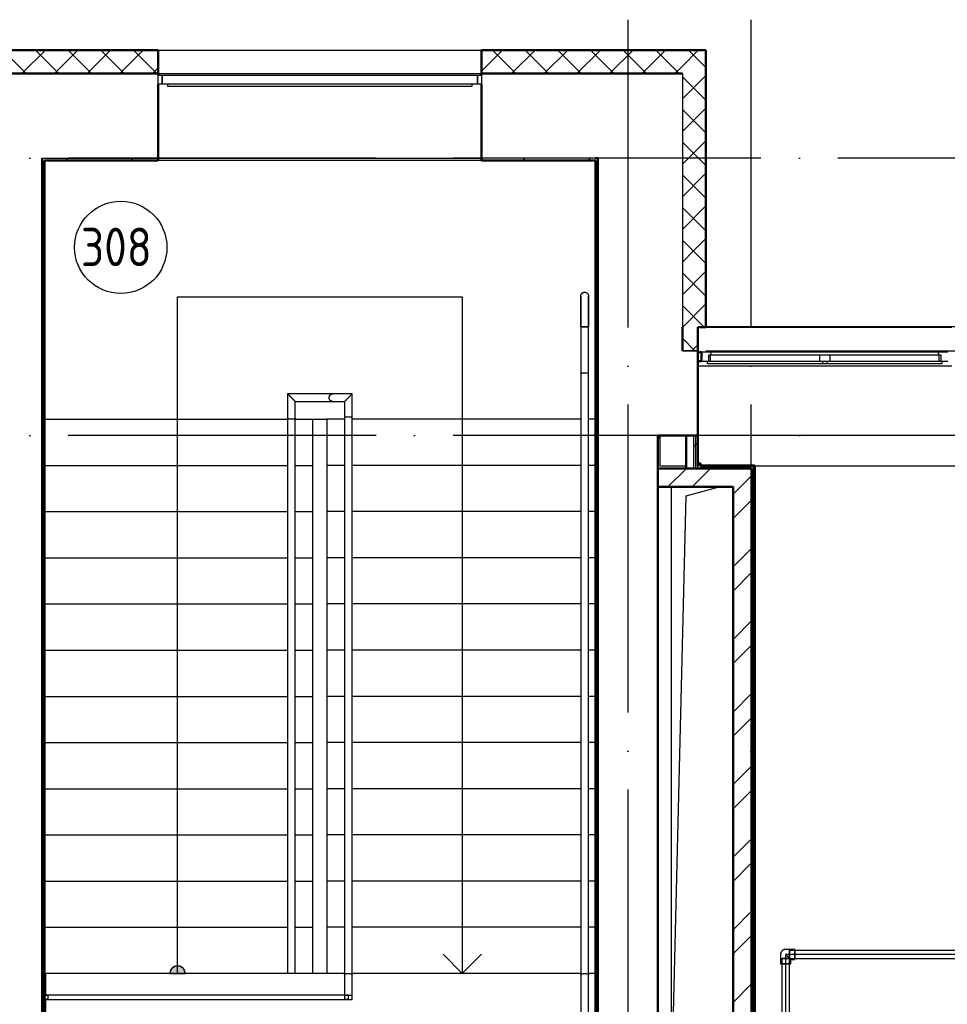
# Model space of a CAD drawing. Header units: millimetres. Extents: x -88595 to 880822, y -1054509 to -148035.
# Drawn here: x 404313 to 410340, y -271747 to -265352 of the extents above; entities that cross this region are included whole.
import ezdxf

# ---------------------------------------------------------------- set-up
doc = ezdxf.new("R2010")
doc.units = ezdxf.units.MM
doc.linetypes.add('$7$ADSK_Осевая', pattern=[14, 10, -2, 0, -2])
doc.linetypes.add('ADSK_Линия сетки', pattern=[25, 20, -2.5, 0, -2.5])
for name, color, linetype, lineweight in [('_ Окна', 7, 'Continuous', 30), ('Лестницы', 7, 'Continuous', 9), ('Марки помещений', 7, 'Continuous', 20), ('Оборудование', 7, 'Continuous', 18), ('Ограждение', 7, 'Continuous', 9), ('Окна', 7, 'Continuous', 9), ('Оси', 7, 'Continuous', 9), ('Перекрытие', 7, 'Continuous', 18), ('Стены внутренние', 7, 'Continuous', 18), ('Стены наружные', 7, 'Continuous', 18), ('Стены штриховка', 7, 'Continuous', 9), ('Стрелки вверх', 7, 'Continuous', 18), ('Трубопровод', 7, 'Continuous', 18), ('Трубопроводы', 7, 'Continuous', 18)]:
    doc.layers.add(name, color=color, linetype=linetype, lineweight=lineweight)
doc.styles.add('GOST Common_2', font='GOST_Common.ttf', dxfattribs={"width": 0.9, "height": 350})

# ---------------------------------------------------------------- blocks, each defined once
blk = doc.blocks.new('$0$ADSK_Полипропилен_Отвод - Универсальный-3259720-В_Координация_3 этаж ОВ3')
at = {"layer": 'Трубопроводы', "color": 24, "true_color": 0xa52900}
for p, q in [((-33, 33), (-60.5, 33)), ((-60.5, 33), (-60.5, -33)), ((-60.5, 33), (-60.5, -33)), ((-25.5, 25), (-60.5, 25)), ((-60.5, 0), (-60.5, 25)), ((-33, 60.5), (-33, 33)), ((33, 60.5), (-33, 60.5)), ((33, 60.5), (-33, 60.5)), ((-25.5, 25), (-25.5, 0)), ((-25.5, 0), (-25.5, -25)), ((-25, 60.5), (-25, 25.5)), ((-25, 60.5), (0, 60.5)), ((0, 25.5), (-25, 25.5)), ((0, 60.5), (25, 60.5)), ((25, 25.5), (0, 25.5)), ((25, 25.5), (25, 60.5)), ((33, 0), (33, 60.5)), ((-60.5, -25), (-60.5, 0)), ((-60.5, -25), (-25.5, -25)), ((-60.5, -33), (0, -33))]:
    blk.add_line(p, q, dxfattribs=at)
at = {"layer": 'Трубопроводы', "color": 24, "true_color": 0xa52900, "flags": 128}
blk.add_lwpolyline([(0, -33), (1.3, -33), (2.6, -32.9), (4, -32.8), (5.3, -32.6), (6.6, -32.3), (7.8, -32.1), (9.1, -31.7), (10.4, -31.3), (11.6, -30.9), (12.9, -30.4), (14.1, -29.9), (15.2, -29.3), (16.4, -28.6), (17.5, -28), (18.6, -27.2), (19.7, -26.5), (20.8, -25.7), (21.8, -24.8), (22.7, -23.9), (23.7, -23), (24.6, -22), (25.4, -21), (26.3, -20), (27, -18.9), (27.8, -17.8), (28.5, -16.7), (29.1, -15.6), (29.7, -14.4), (30.3, -13.2), (30.8, -12), (31.2, -10.7), (31.6, -9.5), (32, -8.2), (32.3, -6.9), (32.5, -5.6), (32.7, -4.3), (32.9, -3), (33, -1.7), (33, -0.4), (33, 0)], dxfattribs=at)
at = {"layer": 'Трубопроводы', "color": 24, "true_color": 0xa52900}
for points, knots in [([(0, 0), (-1.9, 1.8), (-5.6, 5.6), (-10.1, 10.1), (-13.7, 13.7), (-16.3, 16.3), (-18.4, 18.4), (-20.1, 20.1), (-21.3, 21.3), (-22.5, 22.5), (-23.6, 23.6), (-24.7, 24.7), (-25.8, 25.8), (-26.8, 26.8), (-27.8, 27.8), (-28.7, 28.7), (-29.5, 29.5), (-30.3, 30.3), (-31.2, 31.2), (-32.2, 32.1), (-32.8, 32.8), (-33, 33), (-33, 33)], [0, 0, 0, 0, 0.125, 0.25, 0.3125, 0.375, 0.4375, 0.46875, 0.5, 0.53125, 0.5625, 0.59375, 0.625, 0.65625, 0.6875, 0.71875, 0.75, 0.78125, 0.8125, 0.875, 0.9375, 1, 1, 1, 1]), ([(-33, 33), (-33, 33), (-32.8, 32.8), (-32.2, 32.1), (-31.2, 31.2), (-30.3, 30.3), (-29.5, 29.5), (-28.7, 28.7), (-27.8, 27.8), (-26.8, 26.8), (-25.8, 25.8), (-24.7, 24.7), (-23.6, 23.6), (-22.5, 22.5), (-21.3, 21.3), (-20.1, 20.1), (-18.4, 18.4), (-16.3, 16.3), (-13.7, 13.7), (-10.1, 10.1), (-5.6, 5.6), (-1.9, 1.8), (0, 0)], [0, 0, 0, 0, 0.0625, 0.125, 0.1875, 0.21875, 0.25, 0.28125, 0.3125, 0.34375, 0.375, 0.40625, 0.4375, 0.46875, 0.5, 0.53125, 0.5625, 0.625, 0.6875, 0.75, 0.875, 1, 1, 1, 1])]:
    blk.add_open_spline(points, degree=3, knots=knots, dxfattribs=at)
blk = doc.blocks.new('Ограждение - 25-6037113-План 3 этажа смеж копия 2')
at = {"layer": 'Ограждение', "lineweight": 18}
for p, q in [((-12.5, 12.5), (-12.5, -12.5)), ((12.5, -12.5), (12.5, 12.5)), ((-12.5, -12.5), (12.5, -12.5))]:
    blk.add_line(p, q, dxfattribs=at)
blk = doc.blocks.new('Ограждение - 25-V6-План 3 этажа смеж копия 2')
at = {"layer": 'Ограждение', "lineweight": 18}
for p, q in [((12.5, 12.5), (-12.5, 12.5)), ((-12.5, 12.5), (-12.5, -12.5)), ((12.5, -12.5), (12.5, 12.5)), ((-12.5, -12.5), (12.5, -12.5))]:
    blk.add_line(p, q, dxfattribs=at)
blk = doc.blocks.new('3 этаж')
at = {"layer": 'Ограждение'}
h = blk.add_hatch(dxfattribs=at)
h.set_pattern_fill('FP_25', color=256, style=0, pattern_type=2)
h.set_pattern_definition([(0, (429479.9, 663813.6), (0, 600), []), (90, (429479.9, 663813.6), (-600, 4e-14), [])])
h.paths.add_polyline_path([(416353.9, 652993.9), (416363.9, 653003.9), (416363.9, 654708.9), (416353.9, 654708.9), (416353.9, 653628.5)])
h.paths.add_polyline_path([(416353.9, 654738.9), (416363.9, 654738.9), (416363.9, 654878.9), (416353.9, 654878.9), (416353.9, 654834.1)])
at = {"layer": 'Стрелки вверх'}
h = blk.add_hatch(color=256, dxfattribs=at)
edge = h.paths.add_edge_path()
edge.add_arc((417218.9, 654878.9), 50, 359.83086, 540.16914)
edge.add_line((417168.9, 654878.7), (417218.9, 654878.9))
edge.add_line((417218.9, 654878.9), (417268.9, 654878.7))
blk.add_hatch(color=256, dxfattribs=at).paths.add_polyline_path([(417267.4, 654878.9), (417268.4, 654886), (417256.7, 654911.6), (417233, 654926.8), (417204.8, 654926.8), (417181.1, 654911.6), (417169.4, 654886), (417170.4, 654878.9)])
at = {"lineweight": 18}
for p, q in [((420428.9, 654123.9), (420428.9, 658038.9)), ((420523.9, 657980.7), (420737.2, 658038.9)), ((420428.9, 654123.9), (420523.9, 657980.7))]:
    blk.add_line(p, q, dxfattribs=at)
at = {"layer": '_ Окна'}
for p, q in [((420623.9, 658913.9), (420598.9, 658913.9)), ((420623.9, 658855.9), (420623.9, 658913.9)), ((420598.9, 658855.9), (420623.9, 658855.9))]:
    blk.add_line(p, q, dxfattribs=at)
at = {"layer": '_ Окна', "lineweight": 18}
for p, q in [((420683.3, 658913.9), (420623.9, 658913.9)), ((420623.9, 658913.9), (420623.9, 658855.9)), ((420669.9, 658855.9), (420669.9, 658896.9)), ((420669.9, 658896.9), (420681.9, 658896.9)), ((420687.9, 658896.9), (420683.3, 658913.9)), ((422164.5, 658913.9), (422159.9, 658896.9)), ((422223.9, 658913.9), (422164.5, 658913.9)), ((422165.9, 658896.9), (422177.9, 658896.9)), ((422177.9, 658896.9), (422177.9, 658855.9)), ((420623.9, 658855.9), (420661.9, 658855.9)), ((422185.9, 658855.9), (422223.9, 658855.9))]:
    blk.add_line(p, q, dxfattribs=at)
at = {"layer": 'Лестницы'}
for p, q in [((416353.9, 658478.9), (417933.9, 658478.9)), ((416353.9, 658478.9), (417933.9, 658478.9)), ((417983.9, 658478.9), (418098.9, 658478.9)), ((417983.9, 658478.9), (418098.9, 658478.9)), ((418098.9, 658478.9), (418188.9, 658478.9)), ((418098.9, 658178.9), (418098.9, 658478.9)), ((418303.9, 658478.9), (418188.9, 658478.9)), ((418188.9, 658478.9), (418188.9, 658178.9)), ((418303.9, 658478.9), (418188.9, 658478.9)), ((419838.9, 658478.9), (418353.9, 658478.9)), ((419838.9, 658478.9), (418353.9, 658478.9)), ((419933.9, 658478.9), (419888.9, 658478.9)), ((419933.9, 658478.9), (419888.9, 658478.9)), ((416353.9, 658178.9), (417934, 658178.9)), ((416353.9, 658178.9), (417934, 658178.9)), ((417983.8, 658178.9), (418098.9, 658178.9)), ((417983.8, 658178.9), (418098.9, 658178.9)), ((418098.9, 657878.9), (418098.9, 658178.9)), ((418188.9, 658178.9), (418188.9, 657878.9)), ((418303.9, 658178.9), (418188.9, 658178.9)), ((418303.9, 658178.9), (418188.9, 658178.9)), ((419838.9, 658178.9), (418353.9, 658178.9)), ((419838.9, 658178.9), (418353.9, 658178.9)), ((419933.9, 658178.9), (419888.9, 658178.9)), ((419933.9, 658178.9), (419888.9, 658178.9)), ((416353.9, 657878.9), (417934, 657878.9)), ((416353.9, 657878.9), (417934, 657878.9)), ((417983.8, 657878.9), (418098.9, 657878.9)), ((417983.8, 657878.9), (418098.9, 657878.9)), ((418098.9, 657578.9), (418098.9, 657878.9)), ((418188.9, 657878.9), (418188.9, 657578.9)), ((418303.9, 657878.9), (418188.9, 657878.9)), ((418303.9, 657878.9), (418188.9, 657878.9)), ((419838.9, 657878.9), (418353.9, 657878.9)), ((419838.9, 657878.9), (418353.9, 657878.9)), ((419933.9, 657878.9), (419888.9, 657878.9)), ((419933.9, 657878.9), (419888.9, 657878.9)), ((416353.9, 657578.9), (417934.1, 657578.9)), ((416353.9, 657578.9), (417934.1, 657578.9)), ((417983.7, 657578.9), (418098.9, 657578.9)), ((417983.7, 657578.9), (418098.9, 657578.9)), ((418098.9, 657278.9), (418098.9, 657578.9)), ((418188.9, 657578.9), (418188.9, 657278.9)), ((418303.9, 657578.9), (418188.9, 657578.9)), ((418303.9, 657578.9), (418188.9, 657578.9)), ((419838.9, 657578.9), (418353.9, 657578.9)), ((419838.9, 657578.9), (418353.9, 657578.9)), ((419933.9, 657578.9), (419888.9, 657578.9)), ((419933.9, 657578.9), (419888.9, 657578.9)), ((416353.9, 657278.9), (417933.9, 657278.9)), ((416353.9, 657278.9), (417933.9, 657278.9)), ((417983.9, 657278.9), (418098.9, 657278.9)), ((417983.9, 657278.9), (418098.9, 657278.9)), ((418098.9, 656978.9), (418098.9, 657278.9)), ((418188.9, 657278.9), (418188.9, 656978.9)), ((418303.9, 657278.9), (418188.9, 657278.9)), ((418303.9, 657278.9), (418188.9, 657278.9)), ((419838.9, 657278.9), (418353.9, 657278.9)), ((419838.9, 657278.9), (418353.9, 657278.9)), ((419933.9, 657278.9), (419888.9, 657278.9)), ((419933.9, 657278.9), (419888.9, 657278.9)), ((416353.9, 656978.9), (417933.9, 656978.9)), ((416353.9, 656978.9), (417933.9, 656978.9)), ((417983.9, 656978.9), (418098.9, 656978.9)), ((417983.9, 656978.9), (418098.9, 656978.9)), ((418098.9, 656678.9), (418098.9, 656978.9)), ((418188.9, 656978.9), (418188.9, 656678.9)), ((418303.9, 656978.9), (418188.9, 656978.9)), ((418303.9, 656978.9), (418188.9, 656978.9)), ((419838.9, 656978.9), (418353.9, 656978.9)), ((419838.9, 656978.9), (418353.9, 656978.9)), ((419933.9, 656978.9), (419888.9, 656978.9)), ((419933.9, 656978.9), (419888.9, 656978.9)), ((416353.9, 656678.9), (417933.9, 656678.9)), ((416353.9, 656678.9), (417933.9, 656678.9)), ((417983.9, 656678.9), (418098.9, 656678.9)), ((417983.9, 656678.9), (418098.9, 656678.9)), ((418098.9, 656378.9), (418098.9, 656678.9)), ((418188.9, 656678.9), (418188.9, 656378.9)), ((418303.9, 656678.9), (418188.9, 656678.9)), ((418303.9, 656678.9), (418188.9, 656678.9)), ((419838.9, 656678.9), (418353.9, 656678.9)), ((419838.9, 656678.9), (418353.9, 656678.9)), ((419933.9, 656678.9), (419888.9, 656678.9)), ((419933.9, 656678.9), (419888.9, 656678.9)), ((416353.9, 656378.9), (417933.9, 656378.9)), ((416353.9, 656378.9), (417933.9, 656378.9)), ((417983.9, 656378.9), (418098.9, 656378.9)), ((417983.9, 656378.9), (418098.9, 656378.9)), ((418098.9, 656078.9), (418098.9, 656378.9)), ((418188.9, 656378.9), (418188.9, 656078.9)), ((418303.9, 656378.9), (418188.9, 656378.9)), ((418303.9, 656378.9), (418188.9, 656378.9)), ((419838.9, 656378.9), (418353.9, 656378.9)), ((419838.9, 656378.9), (418353.9, 656378.9)), ((419933.9, 656378.9), (419888.9, 656378.9)), ((419933.9, 656378.9), (419888.9, 656378.9)), ((416353.9, 656078.9), (417933.9, 656078.9)), ((416353.9, 656078.9), (417933.9, 656078.9)), ((417983.9, 656078.9), (418098.9, 656078.9)), ((417983.9, 656078.9), (418098.9, 656078.9)), ((418098.9, 655778.9), (418098.9, 656078.9)), ((418188.9, 656078.9), (418188.9, 655778.9)), ((418303.9, 656078.9), (418188.9, 656078.9)), ((418303.9, 656078.9), (418188.9, 656078.9)), ((419838.9, 656078.9), (418353.9, 656078.9)), ((419838.9, 656078.9), (418353.9, 656078.9)), ((419933.9, 656078.9), (419888.9, 656078.9)), ((419933.9, 656078.9), (419888.9, 656078.9)), ((416353.9, 655778.9), (417933.9, 655778.9)), ((416353.9, 655778.9), (417933.9, 655778.9)), ((417983.9, 655778.9), (418098.9, 655778.9)), ((417983.9, 655778.9), (418098.9, 655778.9)), ((418098.9, 655478.9), (418098.9, 655778.9)), ((418188.9, 655778.9), (418188.9, 655478.9)), ((418304.1, 655778.9), (418188.9, 655778.9)), ((418304.1, 655778.9), (418188.9, 655778.9)), ((419839.1, 655778.9), (418353.7, 655778.9)), ((419839.1, 655778.9), (418353.7, 655778.9)), ((419933.9, 655778.9), (419888.7, 655778.9)), ((419933.9, 655778.9), (419888.7, 655778.9)), ((416353.9, 655478.9), (417933.9, 655478.9)), ((416353.9, 655478.9), (417933.9, 655478.9)), ((417983.9, 655478.9), (418098.9, 655478.9)), ((417983.9, 655478.9), (418098.9, 655478.9)), ((418098.9, 655178.9), (418098.9, 655478.9)), ((418188.9, 655478.9), (418188.9, 655178.9)), ((418304, 655478.9), (418188.9, 655478.9)), ((418304, 655478.9), (418188.9, 655478.9)), ((419839, 655478.9), (418353.8, 655478.9)), ((419839, 655478.9), (418353.8, 655478.9)), ((419933.9, 655478.9), (419888.8, 655478.9)), ((419933.9, 655478.9), (419888.8, 655478.9)), ((416353.9, 655178.9), (417933.9, 655178.9)), ((416353.9, 655178.9), (417933.9, 655178.9)), ((417983.9, 655178.9), (418098.9, 655178.9)), ((417983.9, 655178.9), (418098.9, 655178.9)), ((418098.9, 654878.9), (418098.9, 655178.9)), ((418188.9, 655178.9), (418188.9, 654878.9)), ((418304, 655178.9), (418188.9, 655178.9)), ((418304, 655178.9), (418188.9, 655178.9)), ((419839, 655178.9), (418353.8, 655178.9)), ((419839, 655178.9), (418353.8, 655178.9)), ((419933.9, 655178.9), (419888.8, 655178.9)), ((419933.9, 655178.9), (419888.8, 655178.9)), ((418188.9, 654878.9), (416363.9, 654878.9)), ((418303.9, 654878.9), (418188.9, 654878.9)), ((418303.9, 654878.9), (418188.9, 654878.9)), ((419838.9, 654878.9), (418353.9, 654878.9)), ((419838.9, 654878.9), (418353.9, 654878.9)), ((419933.9, 654878.9), (419888.9, 654878.9)), ((419933.9, 654878.9), (419888.9, 654878.9))]:
    blk.add_line(p, q, dxfattribs=at)
at = {"layer": 'Марки помещений'}
blk.add_circle((416850, 659595.2), 300, dxfattribs=at)
at = {"layer": 'Ограждение'}
for p, q in [((419838.9, 659078.9), (419838.9, 658773)), ((419888.9, 659078.9), (419838.9, 659078.9)), ((419838.9, 659078.9), (419863.9, 659078.9)), ((419863.9, 659078.9), (419888.9, 659078.9)), ((419888.9, 658773), (419888.9, 659078.9)), ((419838.9, 658773), (419838.9, 654873)), ((419888.9, 654873), (419888.9, 658773)), ((422248.9, 658823.9), (420598.9, 658823.9)), ((418228.5, 658643.9), (417933.9, 658643.9)), ((417933.9, 658643.9), (417933.9, 658484.8)), ((418353.9, 658643.9), (418228.5, 658643.9)), ((418353.9, 658487.6), (418353.9, 658643.9)), ((417983.9, 658593.9), (418228.5, 658593.9)), ((417983.9, 658484.8), (417983.9, 658593.9)), ((418228.5, 658593.9), (418303.9, 658593.9)), ((418303.9, 658593.9), (418303.9, 658487.6)), ((417933.9, 658484.8), (417933.9, 654878.9)), ((417983.9, 654878.9), (417983.9, 658484.8)), ((418303.9, 658487.6), (418303.9, 654873)), ((418353.9, 654873), (418353.9, 658487.6)), ((420353.9, 658173.9), (420353.9, 658373.9)), ((422248.9, 658373.9), (420598.9, 658373.9)), ((420523.9, 658173.9), (420353.9, 658173.9)), ((431248.9, 658173.9), (420968.9, 658173.9)), ((422248.9, 658173.9), (420968.9, 658173.9)), ((420973.9, 652393.9), (420973.9, 658173.9)), ((416353.9, 654878.9), (416363.9, 654878.9)), ((416363.9, 654738.9), (416363.9, 654878.9)), ((418303.9, 654873), (418303.9, 654738.9)), ((418353.9, 654738.9), (418353.9, 654873)), ((419838.9, 654873), (419838.9, 654578.9)), ((419888.9, 654578.9), (419888.9, 654873)), ((418328.9, 654738.9), (416353.9, 654738.9)), ((418328.9, 654736.9), (418328.9, 654738.9)), ((418328.9, 654738.9), (418353.9, 654738.9)), ((418353.9, 654708.9), (418353.9, 654738.9)), ((416353.9, 654708.9), (418328.9, 654708.9)), ((416363.9, 653003.9), (416363.9, 654708.9)), ((418328.9, 654708.9), (418328.9, 654710.9)), ((418328.9, 654708.9), (418353.9, 654708.9))]:
    blk.add_line(p, q, dxfattribs=at)
at = {"layer": 'Ограждение', "flags": 128}
for points in [[(419838.9, 659278.9), (419838.9, 659279.9), (419839, 659280.9), (419839.1, 659281.9), (419839.2, 659282.8), (419839.4, 659283.8), (419839.6, 659284.8), (419839.9, 659285.8), (419840.2, 659286.7), (419840.5, 659287.7), (419840.9, 659288.6), (419841.3, 659289.5), (419841.7, 659290.4), (419842.2, 659291.3), (419842.7, 659292.1), (419843.3, 659293), (419843.8, 659293.8), (419844.5, 659294.6), (419845.1, 659295.3), (419845.8, 659296.1), (419846.5, 659296.8), (419847.2, 659297.5), (419848, 659298.1), (419848.8, 659298.8), (419849.6, 659299.3), (419850.4, 659299.9), (419851.2, 659300.4), (419852.1, 659300.9), (419853, 659301.4), (419853.9, 659301.8), (419854.8, 659302.2), (419855.8, 659302.5), (419856.7, 659302.8), (419857.7, 659303.1), (419858.7, 659303.3), (419859.7, 659303.5), (419860.6, 659303.6), (419861.6, 659303.8), (419862.6, 659303.8), (419863.6, 659303.9), (419863.9, 659303.9)], [(419838.9, 659078.9), (419838.9, 659086.9), (419838.9, 659094.8), (419838.9, 659102.8), (419838.9, 659110.7), (419838.9, 659118.6), (419838.9, 659126.4), (419838.9, 659134.1), (419838.9, 659141.8), (419838.9, 659149.3), (419838.9, 659156.7), (419838.9, 659164), (419838.9, 659171.2), (419838.9, 659178.2), (419838.9, 659185.1), (419838.9, 659191.8), (419838.9, 659198.3), (419838.9, 659204.6), (419838.9, 659210.7), (419838.9, 659216.6), (419838.9, 659222.3), (419838.9, 659227.8), (419838.9, 659233), (419838.9, 659238), (419838.9, 659242.7), (419838.9, 659247.2), (419838.9, 659251.3), (419838.9, 659255.3), (419838.9, 659258.9), (419838.9, 659262.2), (419838.9, 659265.3), (419838.9, 659268), (419838.9, 659270.5), (419838.9, 659272.6), (419838.9, 659274.4), (419838.9, 659276), (419838.9, 659277.2), (419838.9, 659278), (419838.9, 659278.6), (419838.9, 659278.8), (419838.9, 659278.9)], [(419838.9, 659278.9), (419838.9, 659278.7), (419838.9, 659278.2), (419838.9, 659277.4), (419838.9, 659276.3), (419838.9, 659274.9), (419838.9, 659273.1), (419838.9, 659271.1), (419838.9, 659268.7), (419838.9, 659266), (419838.9, 659263.1), (419838.9, 659259.8), (419838.9, 659256.3), (419838.9, 659252.4), (419838.9, 659248.3), (419838.9, 659243.9), (419838.9, 659239.3), (419838.9, 659234.4), (419838.9, 659229.2), (419838.9, 659223.8), (419838.9, 659218.2), (419838.9, 659212.4), (419838.9, 659206.3), (419838.9, 659200), (419838.9, 659193.6), (419838.9, 659186.9), (419838.9, 659180.1), (419838.9, 659173.1), (419838.9, 659166), (419838.9, 659158.7), (419838.9, 659151.3), (419838.9, 659143.8), (419838.9, 659136.2), (419838.9, 659128.5), (419838.9, 659120.7), (419838.9, 659112.9), (419838.9, 659104.9), (419838.9, 659097), (419838.9, 659089), (419838.9, 659081), (419838.9, 659078.9)], [(419863.9, 659303.9), (419864.9, 659303.8), (419865.9, 659303.8), (419866.9, 659303.7), (419867.9, 659303.5), (419868.9, 659303.4), (419869.8, 659303.1), (419870.8, 659302.9), (419871.8, 659302.6), (419872.7, 659302.3), (419873.6, 659301.9), (419874.5, 659301.5), (419875.4, 659301), (419876.3, 659300.6), (419877.2, 659300), (419878, 659299.5), (419878.8, 659298.9), (419879.6, 659298.3), (419880.4, 659297.7), (419881.1, 659297), (419881.8, 659296.3), (419882.5, 659295.5), (419883.2, 659294.8), (419883.8, 659294), (419884.4, 659293.2), (419884.9, 659292.4), (419885.5, 659291.5), (419886, 659290.6), (419886.4, 659289.8), (419886.8, 659288.8), (419887.2, 659287.9), (419887.5, 659287), (419887.9, 659286), (419888.1, 659285.1), (419888.3, 659284.1), (419888.5, 659283.1), (419888.7, 659282.1), (419888.8, 659281.1), (419888.9, 659280.1), (419888.9, 659279.1), (419888.9, 659278.9)], [(419888.9, 659078.9), (419888.9, 659086.9), (419888.9, 659094.8), (419888.9, 659102.8), (419888.9, 659110.7), (419888.9, 659118.6), (419888.9, 659126.4), (419888.9, 659134.1), (419888.9, 659141.8), (419888.9, 659149.3), (419888.9, 659156.7), (419888.9, 659164), (419888.9, 659171.2), (419888.9, 659178.2), (419888.9, 659185.1), (419888.9, 659191.8), (419888.9, 659198.3), (419888.9, 659204.6), (419888.9, 659210.7), (419888.9, 659216.6), (419888.9, 659222.3), (419888.9, 659227.8), (419888.9, 659233), (419888.9, 659238), (419888.9, 659242.7), (419888.9, 659247.2), (419888.9, 659251.3), (419888.9, 659255.3), (419888.9, 659258.9), (419888.9, 659262.2), (419888.9, 659265.3), (419888.9, 659268), (419888.9, 659270.5), (419888.9, 659272.6), (419888.9, 659274.4), (419888.9, 659276), (419888.9, 659277.2), (419888.9, 659278), (419888.9, 659278.6), (419888.9, 659278.8), (419888.9, 659278.9)], [(419888.9, 659278.9), (419888.9, 659278.7), (419888.9, 659278.2), (419888.9, 659277.4), (419888.9, 659276.3), (419888.9, 659274.9), (419888.9, 659273.1), (419888.9, 659271.1), (419888.9, 659268.7), (419888.9, 659266), (419888.9, 659263.1), (419888.9, 659259.8), (419888.9, 659256.3), (419888.9, 659252.4), (419888.9, 659248.3), (419888.9, 659243.9), (419888.9, 659239.3), (419888.9, 659234.4), (419888.9, 659229.2), (419888.9, 659223.8), (419888.9, 659218.2), (419888.9, 659212.4), (419888.9, 659206.3), (419888.9, 659200), (419888.9, 659193.6), (419888.9, 659186.9), (419888.9, 659180.1), (419888.9, 659173.1), (419888.9, 659166), (419888.9, 659158.7), (419888.9, 659151.3), (419888.9, 659143.8), (419888.9, 659136.2), (419888.9, 659128.5), (419888.9, 659120.7), (419888.9, 659112.9), (419888.9, 659104.9), (419888.9, 659097), (419888.9, 659089), (419888.9, 659081), (419888.9, 659078.9)]]:
    blk.add_lwpolyline(points, dxfattribs=at)
at = {"layer": 'Ограждение'}
for points, knots in [([(419888.9, 658773), (419888.9, 658773.5), (419888.3, 658774.5), (419885.8, 658775.9), (419881.8, 658777.2), (419874.8, 658778.4), (419863.9, 658779.1), (419853, 658778.4), (419846, 658777.2), (419842, 658775.9), (419839.5, 658774.5), (419838.9, 658773.5), (419838.9, 658773)], [-1, -1, -1, -1, -0.916667, -0.833333, -0.75, -0.666667, -0.5, -0.333333, -0.25, -0.166667, -0.083333, 0, 0, 0, 0]), ([(417933.9, 658643.9), (417933.9, 658643.9), (417934.3, 658643.4), (417935.7, 658642), (417937.2, 658640.6), (417938.7, 658639.1), (417940.1, 658637.7), (417941.6, 658636.2), (417943.2, 658634.5), (417945, 658632.7), (417946.4, 658631.4), (417947.8, 658629.9), (417949.3, 658628.4), (417950.9, 658626.9), (417952.4, 658625.3), (417954, 658623.8), (417955.6, 658622.1), (417957.3, 658620.5), (417958.9, 658618.9), (417960.5, 658617.2), (417962.2, 658615.6), (417963.8, 658614), (417965.4, 658612.4), (417966.9, 658610.8), (417968.5, 658609.3), (417970, 658607.8), (417971.4, 658606.4), (417972.8, 658605), (417974.6, 658603.2), (417976.2, 658601.5), (417977.7, 658600.1), (417979.1, 658598.7), (417980.6, 658597.1), (417982.1, 658595.7), (417983.5, 658594.3), (417983.9, 658593.9), (417983.9, 658593.9)], [-1, -1, -1, -1, -0.916667, -0.875, -0.833333, -0.791667, -0.770833, -0.75, -0.708333, -0.6875, -0.666667, -0.645833, -0.625, -0.604167, -0.583333, -0.5625, -0.541667, -0.520833, -0.5, -0.479167, -0.458333, -0.4375, -0.416667, -0.395833, -0.375, -0.354167, -0.333333, -0.3125, -0.291667, -0.25, -0.229167, -0.208333, -0.166667, -0.125, -0.083333, 0, 0, 0, 0]), ([(418228.5, 658593.9), (418226.3, 658593.9), (418223, 658594.3), (418218.9, 658595.7), (418216.5, 658596.9), (418214.6, 658598.1), (418212.8, 658599.3), (418211.2, 658600.8), (418209.7, 658602.4), (418208.3, 658604.1), (418206.8, 658606.3), (418205.3, 658609.3), (418203.9, 658613.4), (418203.2, 658618.9), (418203.9, 658624.3), (418205.3, 658628.5), (418206.8, 658631.4), (418208.3, 658633.7), (418209.7, 658635.4), (418211.2, 658636.9), (418213.2, 658638.8), (418215.5, 658640.3), (418217.4, 658641.3), (418219.4, 658642.2), (418223, 658643.4), (418226.3, 658643.9), (418228.5, 658643.9)], [0, 0, 0, 0, 0.083333, 0.125, 0.166667, 0.1875, 0.208333, 0.25, 0.270833, 0.291667, 0.333333, 0.375, 0.416667, 0.5, 0.583333, 0.625, 0.666667, 0.708333, 0.729167, 0.75, 0.791667, 0.833333, 0.854167, 0.875, 0.916667, 1, 1, 1, 1]), ([(418303.9, 658593.9), (418303.9, 658593.9), (418304.3, 658594.3), (418305.7, 658595.7), (418307.2, 658597.1), (418308.7, 658598.7), (418310.1, 658600.1), (418311.6, 658601.5), (418313.6, 658603.6), (418315.9, 658605.9), (418317.8, 658607.8), (418319.3, 658609.3), (418320.9, 658610.8), (418322.4, 658612.4), (418324, 658614), (418325.6, 658615.6), (418327.3, 658617.2), (418328.9, 658618.9), (418330.5, 658620.5), (418332.2, 658622.1), (418333.8, 658623.7), (418335.4, 658625.3), (418336.9, 658626.9), (418338.5, 658628.4), (418340, 658629.9), (418341.4, 658631.4), (418342.8, 658632.8), (418344.6, 658634.5), (418346.2, 658636.2), (418347.7, 658637.7), (418349.1, 658639.1), (418350.6, 658640.6), (418352.1, 658642), (418353.5, 658643.4), (418353.9, 658643.9), (418353.9, 658643.9)], [0, 0, 0, 0, 0.083333, 0.125, 0.166667, 0.208333, 0.229167, 0.25, 0.291667, 0.333333, 0.354167, 0.375, 0.395833, 0.416667, 0.4375, 0.458333, 0.479167, 0.5, 0.520833, 0.541667, 0.5625, 0.583333, 0.604167, 0.625, 0.645833, 0.666667, 0.6875, 0.708333, 0.75, 0.770833, 0.791667, 0.833333, 0.875, 0.916667, 1, 1, 1, 1]), ([(417983.9, 658484.8), (417983.9, 658484.3), (417983.3, 658483.2), (417980.8, 658481.8), (417976.8, 658480.5), (417969.8, 658479.3), (417958.9, 658478.6), (417948, 658479.3), (417941, 658480.5), (417937, 658481.8), (417934.5, 658483.2), (417933.9, 658484.3), (417933.9, 658484.8)], [0, 0, 0, 0, 0.083333, 0.166667, 0.25, 0.333333, 0.5, 0.666667, 0.75, 0.833333, 0.916667, 1, 1, 1, 1]), ([(418353.9, 658487.6), (418353.9, 658488.1), (418353.3, 658489.1), (418350.8, 658490.5), (418346.8, 658491.8), (418339.8, 658493), (418328.9, 658493.7), (418318, 658493), (418311, 658491.8), (418307, 658490.5), (418304.5, 658489.1), (418303.9, 658488.1), (418303.9, 658487.6)], [-1, -1, -1, -1, -0.916667, -0.833333, -0.75, -0.666667, -0.5, -0.333333, -0.25, -0.166667, -0.083333, 0, 0, 0, 0]), ([(418303.9, 654873), (418303.9, 654873.5), (418304.5, 654874.5), (418307, 654875.9), (418311, 654877.2), (418318, 654878.4), (418328.9, 654879.1), (418339.8, 654878.4), (418346.8, 654877.2), (418350.8, 654875.9), (418353.3, 654874.5), (418353.9, 654873.5), (418353.9, 654873)], [0, 0, 0, 0, 0.083333, 0.166667, 0.25, 0.333333, 0.5, 0.666667, 0.75, 0.833333, 0.916667, 1, 1, 1, 1]), ([(419838.9, 654873), (419838.9, 654873.5), (419839.5, 654874.5), (419842, 654875.9), (419846, 654877.2), (419853, 654878.4), (419863.9, 654879.1), (419874.8, 654878.4), (419881.8, 654877.2), (419885.8, 654875.9), (419888.3, 654874.5), (419888.9, 654873.5), (419888.9, 654873)], [0, 0, 0, 0, 0.083333, 0.166667, 0.25, 0.333333, 0.5, 0.666667, 0.75, 0.833333, 0.916667, 1, 1, 1, 1])]:
    blk.add_open_spline(points, degree=3, knots=knots, dxfattribs=at)
at = {"layer": 'Окна'}
for p, q in [((417093.9, 660655.9), (417093.9, 660713.9)), ((417093.9, 660713.9), (417118.9, 660713.9)), ((417118.9, 660713.9), (417118.9, 660655.9)), ((417118.9, 660713.9), (419168.9, 660713.9)), ((417118.9, 660655.9), (417118.9, 660713.9)), ((419168.9, 660655.9), (419168.9, 660713.9)), ((419168.9, 660713.9), (419193.9, 660713.9)), ((419168.9, 660713.9), (419168.9, 660655.9)), ((419193.9, 660713.9), (419193.9, 660655.9)), ((417118.9, 660655.9), (417093.9, 660655.9)), ((419168.9, 660655.9), (417118.9, 660655.9)), ((417156.9, 660638.9), (417156.9, 660655.9)), ((419130.9, 660638.9), (417156.9, 660638.9)), ((419130.9, 660655.9), (419130.9, 660638.9)), ((419193.9, 660655.9), (419168.9, 660655.9)), ((420681.9, 658896.9), (421388.9, 658896.9)), ((420681.9, 658855.9), (420681.9, 658896.9)), ((422164.5, 658913.9), (420683.3, 658913.9)), ((421388.9, 658896.9), (421458.9, 658896.9)), ((421388.9, 658896.9), (421388.9, 658855.9)), ((421458.9, 658896.9), (422165.9, 658896.9)), ((421458.9, 658855.9), (421458.9, 658896.9)), ((422165.9, 658896.9), (422165.9, 658855.9)), ((420661.9, 658855.9), (421408.9, 658855.9)), ((420661.9, 658838.9), (420661.9, 658855.9)), ((421408.9, 658838.9), (420661.9, 658838.9)), ((421408.9, 658855.9), (421438.9, 658855.9)), ((421408.9, 658855.9), (421408.9, 658838.9)), ((421438.9, 658838.9), (421408.9, 658838.9)), ((421438.9, 658855.9), (422185.9, 658855.9)), ((421438.9, 658838.9), (421438.9, 658855.9)), ((422185.9, 658838.9), (421438.9, 658838.9)), ((422185.9, 658855.9), (422185.9, 658838.9))]:
    blk.add_line(p, q, dxfattribs=at)
at = {"layer": 'Оси', "linetype": 'ADSK_Линия сетки', "ltscale": 100}
for p, q in [((420143.9, 661073.9), (420143.9, 631217.7)), ((420943.9, 661073.9), (420943.9, 629947.7)), ((466011.2, 660173.9), (389071.6, 660173.9)), ((466011.2, 658373.9), (389071.6, 658373.9))]:
    blk.add_line(p, q, dxfattribs=at)
at = {"layer": 'Перекрытие', "color": 49, "true_color": 0x464646}
for p, q in [((416353.9, 658478.9), (417933.9, 658478.9)), ((417983.9, 658478.9), (418188.9, 658478.9)), ((420428.9, 654123.9), (420428.9, 658038.9))]:
    blk.add_line(p, q, dxfattribs=at)
at = {"layer": 'Стены внутренние', "lineweight": 30}
for p, q in [((415636.9, 660875.9), (417093.9, 660875.9)), ((417093.9, 660713.9), (417093.9, 660875.9)), ((420650.9, 660875.9), (419193.9, 660875.9)), ((419193.9, 660713.9), (419193.9, 660875.9)), ((420650.9, 660875.9), (420650.9, 659075.9)), ((417093.9, 660723.9), (415788.9, 660723.9)), ((420498.9, 660723.9), (419193.9, 660723.9)), ((417093.9, 660655.9), (417093.9, 660173.9)), ((419193.9, 660655.9), (419193.9, 660173.9)), ((416338.9, 652978.9), (416338.9, 660173.9)), ((419933.9, 660173.9), (419948.9, 660173.9)), ((420498.9, 658923.9), (420498.9, 659075.9)), ((420598.9, 658923.9), (420598.9, 659075.9)), ((420650.9, 659075.9), (420598.9, 659075.9)), ((420598.9, 658373.9), (420598.9, 658923.9)), ((420338.9, 658373.9), (420523.9, 658373.9)), ((420338.9, 658158.9), (420338.9, 658373.9)), ((420338.9, 654123.9), (420338.9, 658038.9))]:
    blk.add_line(p, q, dxfattribs=at)
at = {"layer": 'Стены внутренние', "linetype": 'Continuous', "lineweight": 9}
for p, q in [((416235.4, 660723.9), (416085.4, 660873.9)), ((416207.8, 660723.9), (416357.8, 660873.9)), ((416447.6, 660723.9), (416297.6, 660873.9)), ((416419.9, 660723.9), (416569.9, 660873.9)), ((416659.7, 660723.9), (416509.7, 660873.9)), ((416632.1, 660723.9), (416782.1, 660873.9)), ((416694.2, 660873.9), (416693, 660875.9)), ((416871.8, 660723.9), (416721.8, 660873.9)), ((416844.2, 660723.9), (416994.2, 660873.9)), ((417084, 660723.9), (416934, 660873.9)), ((419193.9, 660740.1), (419327.7, 660873.9)), ((419417.4, 660723.9), (419267.4, 660873.9)), ((419389.8, 660723.9), (419539.8, 660873.9)), ((419629.6, 660723.9), (419479.6, 660873.9)), ((419601.9, 660723.9), (419751.9, 660873.9)), ((419841.7, 660723.9), (419691.7, 660873.9)), ((419745.4, 660875.9), (419744.3, 660873.9)), ((419814.1, 660723.9), (419964.1, 660873.9)), ((420053.8, 660723.9), (419903.8, 660873.9)), ((420026.2, 660723.9), (420176.2, 660873.9)), ((420266, 660723.9), (420116, 660873.9)), ((420238.3, 660723.9), (420388.3, 660873.9)), ((420478.1, 660723.9), (420328.1, 660873.9)), ((420498.9, 660772.3), (420600.5, 660873.9)), ((420648.9, 660765.2), (420540.2, 660873.9)), ((420565.6, 660873.9), (420564.5, 660875.9)), ((420566.6, 660875.9), (420565.5, 660873.9)), ((417056.3, 660723.9), (417093.9, 660761.4)), ((420450.5, 660723.9), (420498.9, 660772.3)), ((419205.3, 660723.9), (419193.9, 660735.3)), ((420498.9, 660560.2), (420648.9, 660710.2)), ((420648.9, 660553), (420498.9, 660703)), ((420648.9, 660664), (420650.9, 660664)), ((420498.9, 660348), (420648.9, 660498)), ((420648.9, 660340.9), (420498.9, 660490.9)), ((420650.2, 660321), (420648.9, 660323.3)), ((420498.9, 660135.9), (420648.9, 660285.9)), ((420648.9, 660128.8), (420498.9, 660278.8)), ((420650.9, 660116.6), (420648.9, 660120.1)), ((420498.9, 659923.8), (420648.9, 660073.8)), ((420648.9, 659916.6), (420498.9, 660066.6)), ((420648.9, 660054.4), (420650.9, 660054.4)), ((420498.9, 659711.7), (420648.9, 659861.7)), ((420648.9, 659704.5), (420498.9, 659854.5)), ((420648.9, 659851.2), (420650.9, 659851.2)), ((420565.4, 659575.9), (420498.9, 659642.4)), ((420575.2, 659575.9), (420648.9, 659649.5)), ((420498.9, 659499.5), (420575.2, 659575.9)), ((420648.9, 659492.4), (420565.4, 659575.9)), ((420648.9, 659546.4), (420650.9, 659546.4)), ((420498.9, 659287.4), (420648.9, 659437.4)), ((420648.9, 659280.3), (420498.9, 659430.3)), ((420498.9, 659075.3), (420648.9, 659225.3)), ((420641.2, 659075.9), (420498.9, 659218.1)), ((420650.9, 659193), (420648.9, 659189.5)), ((420581, 658923.9), (420498.9, 659006)), ((420559.6, 658923.9), (420598.9, 658963.1))]:
    blk.add_line(p, q, dxfattribs=at)
at = {"layer": 'Стены внутренние'}
for p, q in [((417093.9, 660875.9), (419193.9, 660875.9)), ((417093.9, 660723.9), (419193.9, 660723.9)), ((420498.9, 660723.9), (420498.9, 659075.9)), ((419933.9, 660173.9), (419193.9, 660173.9)), ((420596.9, 659073.9), (420598.9, 659073.9)), ((420650.9, 659075.9), (422248.9, 659075.9)), ((420598.9, 658923.9), (420498.9, 658923.9)), ((420498.9, 658923.9), (420598.9, 658923.9)), ((420650.9, 658923.9), (439208.9, 658923.9))]:
    blk.add_line(p, q, dxfattribs=at)
at = {"layer": 'Стены наружные'}
for p, q in [((416338.9, 660173.9), (419193.9, 660173.9)), ((419193.9, 660158.9), (417093.9, 660158.9)), ((420650.9, 659080.9), (422828.9, 659080.9)), ((420346.4, 658373.9), (420346.4, 658358.9)), ((420353.9, 658358.9), (420346.4, 658358.9))]:
    blk.add_line(p, q, dxfattribs=at)
at = {"layer": 'Стены наружные', "lineweight": 30}
for p, q in [((416353.9, 660158.9), (417093.9, 660158.9)), ((416353.9, 652993.9), (416353.9, 660158.9)), ((417093.9, 660158.9), (417093.9, 660173.9)), ((419193.9, 660158.9), (419193.9, 660173.9)), ((419193.9, 660158.9), (419933.9, 660158.9)), ((419933.9, 652993.9), (419933.9, 660158.9)), ((419948.9, 652858.9), (419948.9, 660173.9)), ((420523.9, 658373.9), (420523.9, 658158.9)), ((420598.9, 658373.9), (420523.9, 658373.9)), ((420598.9, 658373.9), (420598.9, 658173.9)), ((420613.9, 658193.9), (420598.9, 658193.9)), ((420613.9, 658193.9), (420613.9, 658173.9)), ((420338.9, 658158.9), (420338.9, 658038.9)), ((420338.9, 658158.9), (420948.9, 658158.9)), ((420618.9, 658188.9), (420613.9, 658188.9)), ((420963.9, 658173.9), (420613.9, 658173.9)), ((420618.9, 658178.9), (420618.9, 658188.9)), ((420968.9, 658178.9), (420618.9, 658178.9)), ((420948.9, 652368.9), (420948.9, 658158.9)), ((420963.9, 652383.9), (420963.9, 658173.9)), ((420968.9, 652388.9), (420968.9, 658178.9)), ((420338.9, 658038.9), (420828.9, 658038.9)), ((420828.9, 658038.9), (420828.9, 654123.9))]:
    blk.add_line(p, q, dxfattribs=at)
at = {"layer": 'Стены наружные', "linetype": 'Continuous', "lineweight": 9}
for p, q in [((416491.3, 660158.9), (416506.3, 660173.9)), ((416915.6, 660158.9), (416930.6, 660173.9)), ((419461.2, 660158.9), (419476.2, 660173.9)), ((419885.5, 660158.9), (419900.5, 660173.9)), ((416338.9, 660006.4), (416353.9, 660021.4)), ((419933.9, 659783), (419948.9, 659798)), ((416338.9, 659582.2), (416353.9, 659597.2)), ((419933.9, 659358.8), (419948.9, 659373.8)), ((416338.9, 659157.9), (416353.9, 659172.9)), ((419933.9, 658934.5), (419948.9, 658949.5)), ((416338.9, 658733.6), (416353.9, 658748.6)), ((419933.9, 658510.3), (419948.9, 658525.3)), ((416338.9, 658309.4), (416353.9, 658324.4)), ((420586.4, 658314.2), (420598.9, 658326.7)), ((420573.9, 658301.7), (420586.4, 658314.2)), ((420404.9, 658038.9), (420524.9, 658158.9)), ((420562.1, 658038.9), (420682.1, 658158.9)), ((420658.2, 658173.9), (420663.2, 658178.9)), ((420728.9, 658173.9), (420733.9, 658178.9)), ((420799.6, 658173.9), (420804.6, 658178.9)), ((420870.3, 658173.9), (420875.3, 658178.9)), ((420941, 658173.9), (420946, 658178.9)), ((420963.9, 658126), (420968.9, 658131)), ((419933.9, 658086), (419948.9, 658101)), ((420876.4, 658038.9), (420948.9, 658111.4)), ((420828.9, 657991.4), (420876.4, 658038.9)), ((420963.9, 658055.3), (420968.9, 658060.3)), ((420828.9, 657834.2), (420948.9, 657954.2)), ((420963.9, 657984.6), (420968.9, 657989.6)), ((416338.9, 657885.1), (416353.9, 657900.1)), ((420963.9, 657913.9), (420968.9, 657918.9)), ((420963.9, 657843.2), (420968.9, 657848.2)), ((420963.9, 657772.5), (420968.9, 657777.5)), ((420963.9, 657701.8), (420968.9, 657706.8)), ((419933.9, 657661.7), (419948.9, 657676.7)), ((420828.9, 657519.9), (420948.9, 657639.9)), ((420963.9, 657631.1), (420968.9, 657636.1)), ((420963.9, 657560.4), (420968.9, 657565.4)), ((420963.9, 657489.6), (420968.9, 657494.6)), ((416338.9, 657460.8), (416353.9, 657475.8)), ((420828.9, 657362.8), (420948.9, 657482.8)), ((420963.9, 657418.9), (420968.9, 657423.9)), ((420963.9, 657348.2), (420968.9, 657353.2)), ((419933.9, 657237.5), (419948.9, 657252.5)), ((420963.9, 657277.5), (420968.9, 657282.5)), ((420828.9, 657048.5), (420948.9, 657168.5)), ((420963.9, 657206.8), (420968.9, 657211.8)), ((420963.9, 657136.1), (420968.9, 657141.1)), ((416338.9, 657036.6), (416353.9, 657051.6)), ((420963.9, 657065.4), (420968.9, 657070.4)), ((420828.9, 656891.3), (420948.9, 657011.3)), ((420963.9, 656994.7), (420968.9, 656999.7)), ((420963.9, 656924), (420968.9, 656929)), ((420963.9, 656853.2), (420968.9, 656858.2)), ((419933.9, 656813.2), (419948.9, 656828.2)), ((420963.9, 656782.5), (420968.9, 656787.5)), ((420828.9, 656577), (420948.9, 656697)), ((420963.9, 656711.8), (420968.9, 656716.8)), ((416338.9, 656612.3), (416353.9, 656627.3)), ((420963.9, 656641.1), (420968.9, 656646.1)), ((420828.9, 656419.9), (420948.9, 656539.9)), ((420963.9, 656570.4), (420968.9, 656575.4)), ((420963.9, 656499.7), (420968.9, 656504.7)), ((419933.9, 656388.9), (419948.9, 656403.9)), ((420963.9, 656429), (420968.9, 656434)), ((420963.9, 656358.3), (420968.9, 656363.3)), ((420963.9, 656287.6), (420968.9, 656292.6)), ((420828.9, 656105.5), (420948.9, 656225.5)), ((420963.9, 656216.9), (420968.9, 656221.9)), ((416338.9, 656188), (416353.9, 656203)), ((420963.9, 656146.1), (420968.9, 656151.1)), ((420828.9, 655948.4), (420948.9, 656068.4)), ((420963.9, 656075.4), (420968.9, 656080.4)), ((419933.9, 655964.7), (419948.9, 655979.7)), ((420963.9, 656004.7), (420968.9, 656009.7)), ((420963.9, 655934), (420968.9, 655939)), ((420963.9, 655863.3), (420968.9, 655868.3)), ((416338.9, 655763.8), (416353.9, 655778.8)), ((420963.9, 655792.6), (420968.9, 655797.6)), ((420828.9, 655634.1), (420948.9, 655754.1)), ((420963.9, 655721.9), (420968.9, 655726.9)), ((420963.9, 655651.2), (420968.9, 655656.2)), ((420828.9, 655476.9), (420948.9, 655596.9)), ((420963.9, 655580.5), (420968.9, 655585.5)), ((419933.9, 655540.4), (419948.9, 655555.4)), ((420963.9, 655509.7), (420968.9, 655514.7)), ((420963.9, 655439), (420968.9, 655444)), ((416338.9, 655339.5), (416353.9, 655354.5)), ((420963.9, 655368.3), (420968.9, 655373.3)), ((420828.9, 655162.6), (420948.9, 655282.6)), ((420963.9, 655297.6), (420968.9, 655302.6)), ((420963.9, 655226.9), (420968.9, 655231.9)), ((419933.9, 655116.1), (419948.9, 655131.1)), ((420828.9, 655005.5), (420948.9, 655125.5)), ((420963.9, 655156.2), (420968.9, 655161.2)), ((420963.9, 655085.5), (420968.9, 655090.5)), ((420963.9, 655014.8), (420968.9, 655019.8)), ((416338.9, 654915.3), (416353.9, 654930.3)), ((420963.9, 654944.1), (420968.9, 654949.1)), ((420963.9, 654873.4), (420968.9, 654878.4)), ((420828.9, 654691.2), (420948.9, 654811.2)), ((420963.9, 654802.6), (420968.9, 654807.6)), ((419933.9, 654691.9), (419948.9, 654706.9)), ((420963.9, 654731.9), (420968.9, 654736.9))]:
    blk.add_line(p, q, dxfattribs=at)
at = {"layer": 'Стены штриховка'}
for p, q in [((415636.9, 660873.9), (417091.9, 660873.9)), ((417091.9, 660873.9), (417091.9, 660799.9)), ((419195.9, 660799.9), (419195.9, 660873.9)), ((419195.9, 660873.9), (420650.9, 660873.9)), ((420648.9, 660875.9), (420648.9, 659075.9)), ((417091.9, 660799.9), (417093.9, 660799.9)), ((419193.9, 660799.9), (419195.9, 660799.9)), ((420498.9, 659075.9), (420498.9, 659073.9)), ((420596.9, 658999.9), (420596.9, 659073.9)), ((420598.9, 658999.9), (420596.9, 658999.9)), ((420573.9, 658158.9), (420573.9, 658373.9)), ((420586.4, 658158.9), (420586.4, 658373.9)), ((420598.9, 658158.9), (420598.9, 658173.9))]:
    blk.add_line(p, q, dxfattribs=at)
at = {"layer": 'Стрелки вверх'}
for p, q in [((417218.9, 659273.9), (419068.9, 659273.9)), ((417218.9, 658478.9), (417218.9, 659273.9)), ((419068.9, 659273.9), (419068.9, 658478.9)), ((417218.9, 658178.9), (417218.9, 658478.9)), ((419068.9, 658478.9), (419068.9, 658178.9)), ((417218.9, 657878.9), (417218.9, 658178.9)), ((419068.9, 658178.9), (419068.9, 657878.9)), ((417218.9, 657578.9), (417218.9, 657878.9)), ((419068.9, 657878.9), (419068.9, 657578.9)), ((417218.9, 657278.9), (417218.9, 657578.9)), ((419068.9, 657578.9), (419068.9, 657278.9)), ((417218.9, 656978.9), (417218.9, 657278.9)), ((419068.9, 657278.9), (419068.9, 656978.9)), ((417218.9, 656678.9), (417218.9, 656978.9)), ((419068.9, 656978.9), (419068.9, 656678.9)), ((417218.9, 656378.9), (417218.9, 656678.9)), ((419068.9, 656678.9), (419068.9, 656378.9)), ((417218.9, 656078.9), (417218.9, 656378.9)), ((419068.9, 656378.9), (419068.9, 656078.9)), ((417218.9, 655778.9), (417218.9, 656078.9)), ((419068.9, 656078.9), (419068.9, 655778.9)), ((417218.9, 655478.9), (417218.9, 655778.9)), ((419068.9, 655778.9), (419068.9, 655478.9)), ((417218.9, 655178.9), (417218.9, 655478.9)), ((419068.9, 655478.9), (419068.9, 655178.9)), ((417218.9, 654878.9), (417218.9, 655178.9)), ((419068.9, 655178.9), (419068.9, 654878.9)), ((419068.9, 654878.9), (418943.9, 655003.9)), ((419068.9, 654878.9), (419193.9, 655003.9)), ((417168.9, 654878.7), (417218.9, 654878.9)), ((417181.1, 654911.6), (417169.4, 654886)), ((417169.4, 654886), (417170.4, 654878.9)), ((417170.4, 654878.9), (417267.4, 654878.9)), ((417204.8, 654926.8), (417181.1, 654911.6)), ((417233, 654926.8), (417204.8, 654926.8)), ((417218.9, 654878.9), (417268.9, 654878.7)), ((417256.7, 654911.6), (417233, 654926.8)), ((417268.4, 654886), (417256.7, 654911.6)), ((417267.4, 654878.9), (417268.4, 654886))]:
    blk.add_line(p, q, dxfattribs=at)
blk.add_arc((417218.9, 654878.9), 50, 359.83086, 180.16914, dxfattribs=at)
at = {"rotation": 90.00000000000018}
for name, p in [('Ограждение - 25-6037113-План 3 этажа смеж копия 2', (416366.4, 654723.9)), ('Ограждение - 25-V6-План 3 этажа смеж копия 2', (418316.4, 654723.9))]:
    blk.add_blockref(name, p, dxfattribs=at)
at = {"layer": 'Марки помещений', "style": 'GOST Common_2', "width": 0.9}
blk.add_text('308', height=250, dxfattribs=at).set_placement((416591.3, 659472.9))

msp = doc.modelspace()

# ---------------------------------------------------------------- linework, layer by layer
at = {"layer": 'Трубопровод', "color": 24, "linetype": 'Continuous', "true_color": 0xa52900}
for p, q in [((412662.4, -271398.5), (409315, -271398.5)), ((409315, -271398.5), (409315, -271448.5)), ((409264.5, -271449), (409264.5, -274877.2)), ((409314.5, -271449), (409264.5, -271449)), ((409314.5, -274877.2), (409314.5, -271449)), ((409315, -271448.5), (412662.4, -271448.5))]:
    msp.add_line(p, q, dxfattribs=at)
at = {"layer": 'Трубопровод', "color": 24, "true_color": 0xa52900}
for p, q in [((409289.5, -271449), (409289.5, -274877.2)), ((409289.5, -271449), (409289.5, -274877.2)), ((412662.4, -271423.5), (409315, -271423.5)), ((412662.4, -271423.5), (409315, -271423.5))]:
    msp.add_line(p, q, dxfattribs=at)
at = {"layer": 'Трубопроводы', "color": 24, "linetype": '$7$ADSK_Осевая', "true_color": 0xa52900}
for p, q in [((409289.5, -271423.5), (409289.5, -271449)), ((409315, -271423.5), (409289.5, -271423.5))]:
    msp.add_line(p, q, dxfattribs=at)

# ---------------------------------------------------------------- block references
at = {"layer": 'Оборудование', "color": 5, "true_color": 0x0000ff}
msp.add_blockref('3 этаж', (-11880.6, -926425.8), dxfattribs=at)
at = {"layer": 'Трубопроводы', "color": 24, "true_color": 0xa52900, "rotation": 180}
msp.add_blockref('$0$ADSK_Полипропилен_Отвод - Универсальный-3259720-В_Координация_3 этаж ОВ3', (409289.5, -271423.5), dxfattribs=at)

doc.saveas('drawing.dxf')
